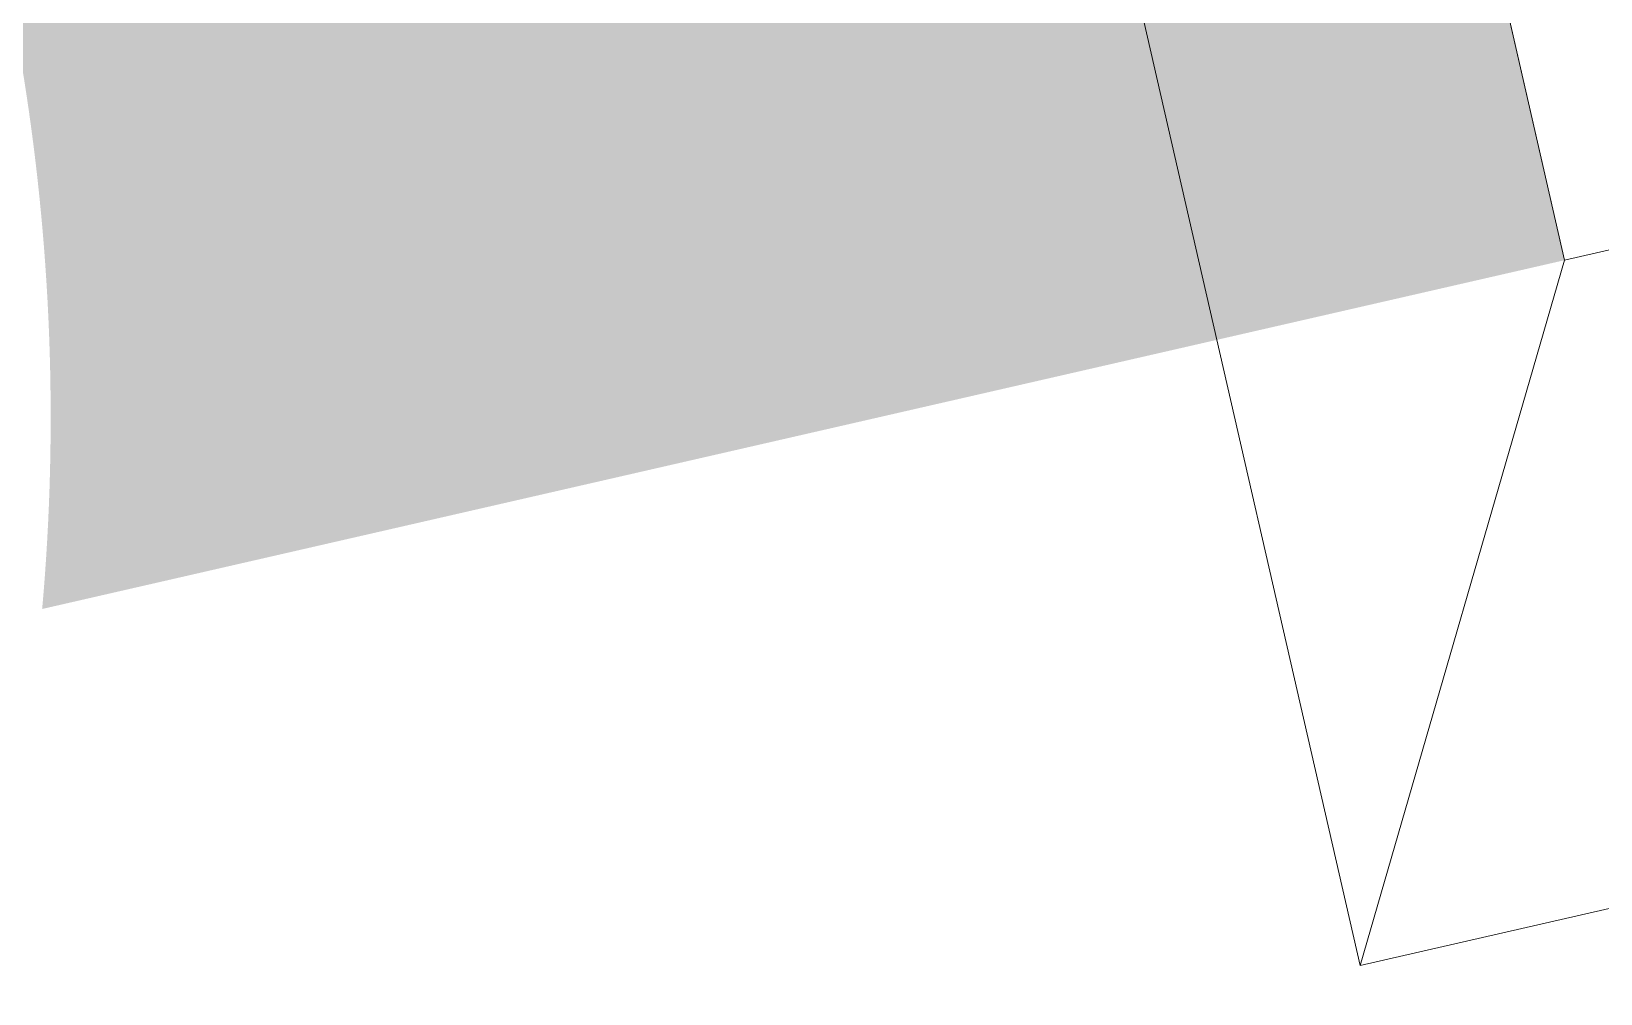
# Model space of a CAD drawing. Header units: millimetres. Extents: x 1667 to 847943, y 724 to 1832625.
# Drawn here: x 594103 to 607300, y 690993 to 699087 of the extents above; entities that cross this region are included whole.
import ezdxf

# ---------------------------------------------------------------- set-up
doc = ezdxf.new("R2010")
doc.units = ezdxf.units.MM
doc.linetypes.add('CENTER', pattern=[2, 1.25, -0.25, 0.25, -0.25])
for name, color, linetype, lineweight in [('DIMENSION_MOFA', 66, 'CENTER', 15), ('ELEV_09_MOFA', 37, 'Continuous', 9), ('ELEV_15_MOFA', 31, 'Continuous', 13), ('HATCH LIGHT_MOFA', 253, 'Continuous', 0)]:
    doc.layers.add(name, color=color, linetype=linetype, lineweight=lineweight)

# ---------------------------------------------------------------- blocks, each defined once
blk = doc.blocks.new('PATHWAY OP1 FF-flat-1')
at = {"layer": 'HATCH LIGHT_MOFA', "true_color": 0x828282, "transparency": 33554521}
h = blk.add_hatch(color=8, dxfattribs=at)
h.dxf.hatch_style = 1
edge = h.paths.add_edge_path()
edge.add_line((-1899640, -669014), (-1869306, -609208))
edge.add_line((-1869306, -609208), (-1869306, -609208))
edge.add_arc((-1856157, -617204), 15389, 79.2639, 148.696, ccw=False)
edge.add_line((-1853290, -602084), (-1848163, -600910))
edge.add_line((-1848163, -600910), (-1849024, -597146))
edge.add_line((-1849024, -597146), (-1840870, -595280))
edge.add_arc((-1834274, -600109), 8175, 143.7896, 249.5936)
edge.add_arc((-1834208, -599860), 8432, 249.7616, 260.3176)
edge.add_line((-1835626, -608172), (-1834580, -612696))
edge.add_arc((-1833341, -615191), 2786, 116.4199, 178.6349)
edge.add_arc((-1834259, -615172), 1867, 178.5416, 247.6842)
edge.add_arc((-1836226, -620153), 3488, 32.5522, 68.8689, ccw=False)
edge.add_arc((-1831470, -617079), 2175, 213.4125, 298.1672)
edge.add_line((-1830443, -618996), (-1827943, -618119))
edge.add_line((-1827943, -618119), (-1827876, -618409))
edge.add_line((-1827876, -618409), (-1825615, -628284))
edge.add_line((-1825615, -628284), (-1825615, -628284))
edge.add_line((-1825615, -628284), (-1825615, -628285))
edge.add_line((-1825615, -628285), (-1838419, -631219))
edge.add_arc((-1856536, -629607), 18189, 354.9145, 384.1183)
edge.add_arc((-1880874, -638894), 44221, 22.2152, 41.0353)
edge.add_arc((-1858248, -621161), 15583, 46.4793, 54.6681)
edge.add_line((-1849236, -608448), (-1849212, -608427))
edge.add_line((-1849212, -608427), (-1849434, -608310))
edge.add_arc((-1858248, -621161), 15583, 55.5547, 71.8586)
edge.add_arc((-1855808, -617172), 11085, 77.4307, 151.0057)
edge.add_line((-1865504, -611799), (-1865504, -611799))
edge.add_arc((-24526252, 10872382), 25404643, 332.9763931, 333.1246843, ccw=False)
edge.add_line((-1895302, -670410), (-1906926, -731258))
edge.add_line((-1906926, -731258), (-1911230, -729672))
edge.add_line((-1911230, -729672), (-1899640, -669014))
blk = doc.blocks.new('ff')
at = {"layer": 'ELEV_09_MOFA'}
blk.add_line((5260.002, -22559.989), (2260.002, -27959.996), dxfattribs=at)
blk.add_lwpolyline([(5260.002, -12125), (5259.999, -22559.999), (11959.999, -22559.999), (11959.999, -27960), (2260.002, -27960), (2260.002, -12413.976)], dxfattribs=at)
at = {"layer": 'ELEV_15_MOFA'}
blk.add_lwpolyline([(5259.837, -18319.794), (5259.837, -22559.994), (11959.999, -22560)], dxfattribs=at)

msp = doc.modelspace()

# ---------------------------------------------------------------- block references
msp.add_blockref('PATHWAY OP1 FF-flat-1', (2432612.794, 1325447.618))

# ---------------------------------------------------------------- next in the draw order: block references
at = {"layer": 'DIMENSION_MOFA', "rotation": 12.89632932256583}
msp.add_blockref('ff', (596835.137, 717980.215), dxfattribs=at)

doc.saveas('drawing.dxf')
